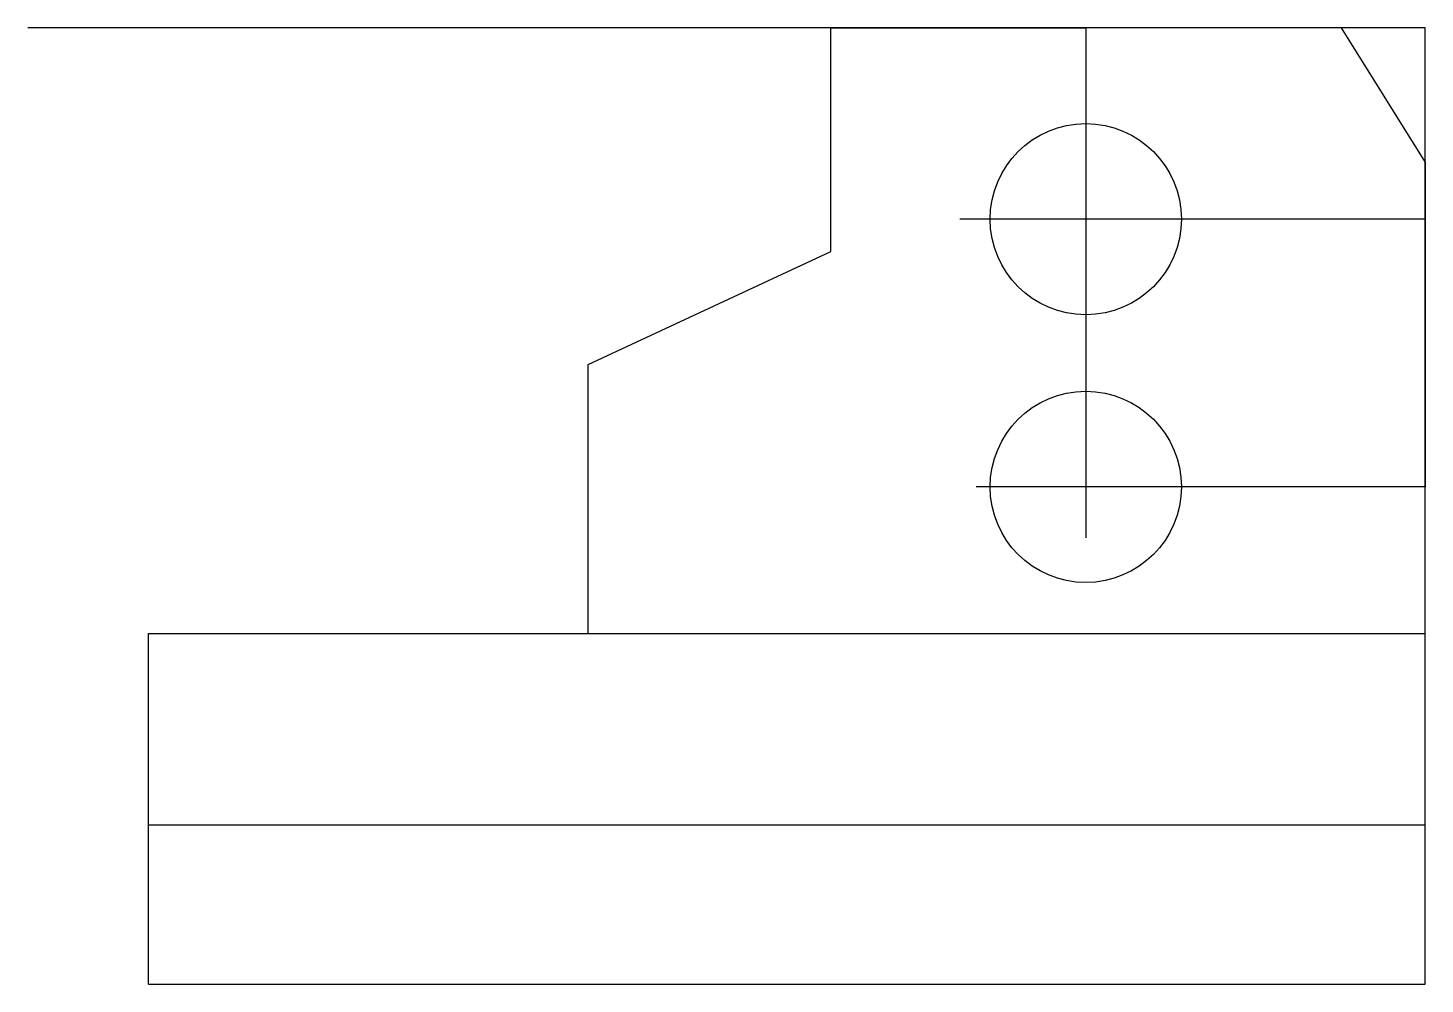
# Model space of a CAD drawing. Header units: inches. Extents: x -11 to 209, y 9 to 159.
import ezdxf

# ---------------------------------------------------------------- set-up
doc = ezdxf.new("R2010")
doc.units = ezdxf.units.IN
doc.header["$MEASUREMENT"] = 0
doc.layers.add('Layer1', color=3, linetype='Continuous')
doc.layers.add('Layer2', color=5, linetype='Continuous')

msp = doc.modelspace()

# ---------------------------------------------------------------- linework, layer by layer
for p, q in [((115.33, 124.42), (115.33, 159.47)), ((195.44, 159.47), (115.33, 159.47)), ((208.56, 138.47), (195.44, 159.47)), ((208.56, 9.47), (208.56, 138.47)), ((77.26, 106.67), (115.33, 124.42)), ((77.26, 64.47), (77.26, 106.67)), ((8.26, 34.47), (8.26, 64.47)), ((8.26, 64.47), (77.26, 64.47)), ((8.26, 9.47), (8.26, 34.47)), ((8.26, 9.47), (208.56, 9.47))]:
    msp.add_line(p, q)
for centre in [(155.33, 129.47), (155.33, 87.47)]:
    msp.add_circle(centre, 15)
at = {"layer": 'Layer1'}
for p, q in [((208.56, 159.47), (-10.64, 159.47)), ((115.33, 159.47), (155.33, 159.47)), ((155.33, 159.47), (155.33, 79.47)), ((208.56, 138.47), (208.56, 159.47)), ((208.56, 138.47), (208.56, 129.47)), ((208.56, 129.47), (135.58, 129.47)), ((208.56, 129.47), (208.56, 87.47)), ((208.56, 87.47), (138.11, 87.47))]:
    msp.add_line(p, q, dxfattribs=at)
at = {"layer": 'Layer2'}
for p, q in [((77.26, 64.47), (208.56, 64.47)), ((8.26, 34.47), (208.56, 34.47))]:
    msp.add_line(p, q, dxfattribs=at)

doc.saveas('drawing.dxf')
